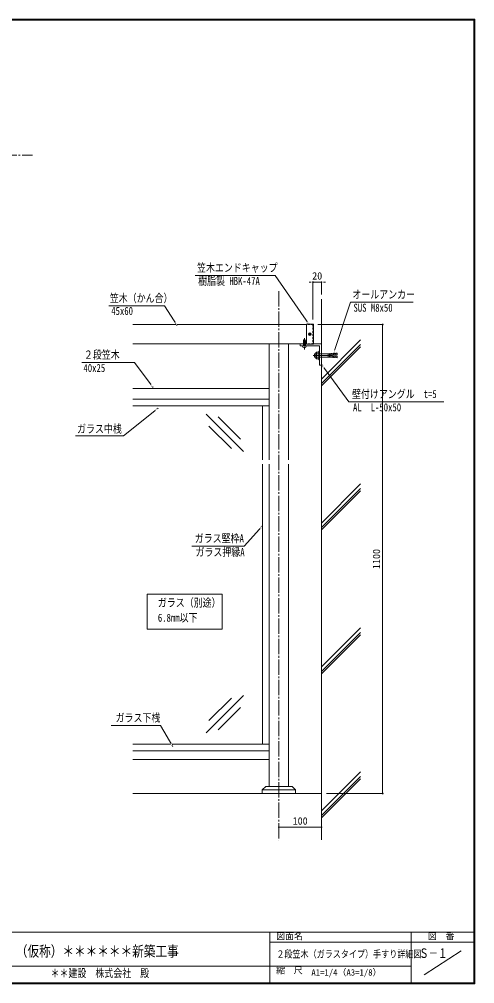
# Model space of a CAD drawing. Units: millimetres at full size. Extents: x -3135 to 4022, y -814 to 1448.
# Drawn here: x 2953 to 4022, y -814 to 1448 of the extents above; entities that cross this region are included whole.
import ezdxf
from ezdxf.enums import TextEntityAlignment as Align

# ---------------------------------------------------------------- set-up
doc = ezdxf.new("R2010")
doc.units = ezdxf.units.MM
doc.header["$LTSCALE"] = 4
doc.header["$PDMODE"] = 32
doc.header["$PDSIZE"] = 2
doc.linetypes.add('CHAIN2', pattern=[12, 9, -1, 1, -1])
doc.linetypes.add('DASHED1', pattern=[1.8, 1.2, -0.6])
for name, color, linetype, lineweight in [('0-0_0', 7, 'Continuous', 18), ('0-1_1手摺寸法', 3, 'Continuous', 18), ('0-4_2躯体線', 4, 'Continuous', 9), ('0-5_3中心線', 2, 'CHAIN2', 18), ('0-7_42ｱﾙﾐ部品', 6, 'Continuous', 18), ('0-8_51破線ｱﾙﾐ', 3, 'DASHED1', 18), ('0-9_6ﾊｯﾁﾝｸﾞ', 4, 'Continuous', 9), ('0-F_WAKU', 7, 'Continuous', 18)]:
    doc.layers.add(name, color=color, linetype=linetype, lineweight=lineweight)
doc.layers.add('0-D_MOJI', color=6, linetype='Continuous')
doc.styles.add('ＭＳ ゴシック', font='')
doc.styles.get('ＭＳ ゴシック').set_extended_font_data('MS Gothic')

msp = doc.modelspace()

# ---------------------------------------------------------------- linework, layer by layer
at = {"layer": '0-0_0'}
for p, q in [((3626.969, 732.108), (3219.469, 732.108)), ((3642.969, 733.108), (3626.969, 733.108)), ((3626.969, 733.108), (3626.969, 686.108)), ((3642.969, 733.108), (3642.969, 686.108)), ((3626.969, 687.108), (3219.469, 687.108)), ((3539.469, 687.108), (3539.469, 414.581)), ((3584.469, 414.581), (3584.469, 687.108)), ((3642.969, 686.108), (3626.969, 686.108)), ((3539.469, 404.753), (3539.469, -351.689)), ((3584.469, -351.689), (3584.469, 404.753)), ((3600.969, -359.689), (3522.969, -359.689))]:
    msp.add_line(p, q, dxfattribs=at)
at = {"layer": '0-0_0', "linetype": 'DASHED1'}
for p, q in [((3641.969, 732.108), (3626.969, 732.108)), ((3641.969, 732.108), (3641.969, 687.108)), ((3641.969, 687.108), (3626.969, 687.108))]:
    msp.add_line(p, q, dxfattribs=at)
at = {"layer": '0-0_0'}
for points in [[(3633.406, 732.108), (3553.415, 847.167), (3365.516, 847.167)], [(3323.548, 730.192), (3293.24, 775.814), (3163.061, 775.814)], [(3689.78, 664.329), (3730.102, 784.494), (3877.273, 784.494)], [(3267.203, 584.808), (3223.305, 643.169), (3099.124, 643.169)], [(3662.86, 637.518), (3726.515, 550.862), (3948.759, 550.862)], [(3278.784, 535.59), (3197.186, 470.787), (3084.887, 470.787)], [(3523.469, 259.6), (3480.528, 212.269), (3358.007, 212.269)], [(3312.973, -257.892), (3283.924, -208.609), (3168.304, -208.609)]]:
    msp.add_lwpolyline(points, dxfattribs=at)
msp.add_lwpolyline([(3600.969, -367.892), (3522.969, -367.892), (3522.969, -359.689), (3530.969, -351.689), (3592.969, -351.689), (3600.969, -359.689)], close=True, dxfattribs=at)
at = {"layer": '0-1_1手摺寸法'}
for p, q in [((3637.369, 831.616), (3632.769, 831.616)), ((3641.969, 743.608), (3641.969, 831.616)), ((3641.969, 831.616), (3661.969, 831.616)), ((3661.969, 831.616), (3641.969, 831.616)), ((3661.969, 802.84), (3661.969, 831.616)), ((3666.569, 831.616), (3671.169, 831.616)), ((3653.469, 732.108), (3805.522, 732.108)), ((3805.522, 732.108), (3805.522, -367.892)), ((3805.522, -363.292), (3805.522, 727.508)), ((3673.469, -367.892), (3805.522, -367.892)), ((3561.969, -444.58), (3561.969, -446.936)), ((3661.969, -446.936), (3561.969, -446.936)), ((3566.569, -446.936), (3657.369, -446.936)), ((3661.969, -444.58), (3661.969, -446.936))]:
    msp.add_line(p, q, dxfattribs=at)
for p in [(3641.969, 831.616), (3661.969, 831.616), (3805.522, 732.108), (3805.522, -367.892), (3561.969, -446.936), (3661.969, -446.936)]:
    msp.add_point(p, dxfattribs=at)
at = {"layer": '0-4_2躯体線'}
for p, q in [((3661.969, 791.34), (3661.969, -476.43)), ((3661.969, 604.312), (3753.558, 695.9)), ((3661.969, 593.703), (3753.558, 685.292)), ((3661.969, 588.409), (3753.558, 679.998)), ((3661.969, 266.555), (3753.558, 358.144)), ((3661.969, 255.946), (3753.558, 347.535)), ((3661.969, 250.653), (3753.558, 342.242)), ((3661.969, -71.202), (3753.558, 20.387)), ((3661.969, -81.81), (3753.558, 9.778)), ((3661.969, -87.104), (3753.558, 4.485)), ((3661.969, -408.958), (3753.558, -317.37)), ((3661.969, -419.567), (3753.558, -327.978)), ((3661.969, -424.861), (3753.558, -333.272)), ((3661.969, -367.892), (3219.469, -367.892))]:
    msp.add_line(p, q, dxfattribs=at)
at = {"layer": '0-5_3中心線'}
for p, q in [((2191.09, 1129.553), (2983.58, 1129.553)), ((3561.969, 810.608), (3561.969, -477.622)), ((3642.586, 659.608), (3689.384, 659.608))]:
    msp.add_line(p, q, dxfattribs=at)
at = {"layer": '0-7_42ｱﾙﾐ部品'}
for p, q in [((3219.469, 687.108), (3539.469, 687.108)), ((3626.969, 687.108), (3611.969, 687.108)), ((3611.969, 687.108), (3611.969, 682.108)), ((3656.969, 682.108), (3611.969, 682.108)), ((3661.969, 687.108), (3642.969, 687.108)), ((3656.969, 637.108), (3656.969, 682.108)), ((3661.969, 637.108), (3661.969, 687.108)), ((3645.786, 663.608), (3648.984, 663.608)), ((3645.786, 663.608), (3645.786, 655.608)), ((3648.984, 665.608), (3648.984, 653.608)), ((3649.984, 667.608), (3649.984, 651.608)), ((3649.984, 667.608), (3655.984, 667.608)), ((3649.984, 663.608), (3655.984, 663.608)), ((3655.984, 669.608), (3655.984, 649.608)), ((3655.984, 669.608), (3656.969, 669.608)), ((3656.969, 669.608), (3656.969, 649.608)), ((3656.969, 663.588), (3677.8, 663.638)), ((3677.529, 660.108), (3698.984, 661.354)), ((3677.529, 659.108), (3677.529, 660.108)), ((3677.529, 659.108), (3698.984, 657.861)), ((3677.8, 663.638), (3680.795, 663.81)), ((3678.002, 660.144), (3677.8, 663.638)), ((3678.002, 659.072), (3677.8, 655.577)), ((3680.795, 663.81), (3680.996, 660.33)), ((3680.795, 655.404), (3680.996, 658.885)), ((3680.824, 663.311), (3683.819, 663.484)), ((3681.158, 663.33), (3683.819, 663.484)), ((3683.79, 663.983), (3686.785, 664.156)), ((3683.79, 663.983), (3683.991, 660.503)), ((3683.79, 655.232), (3683.991, 658.712)), ((3684.124, 664.002), (3687.119, 664.175)), ((3687.119, 664.175), (3687.32, 660.693)), ((3687.119, 655.04), (3687.32, 658.522)), ((3687.148, 663.676), (3689.809, 663.83)), ((3687.148, 663.676), (3689.724, 663.825)), ((3689.78, 664.329), (3692.775, 664.502)), ((3689.78, 664.329), (3689.981, 660.848)), ((3689.78, 654.886), (3689.981, 658.366)), ((3692.775, 664.502), (3692.976, 661.021)), ((3692.775, 654.714), (3692.976, 658.194)), ((3692.804, 664.002), (3695.799, 664.175)), ((3695.77, 664.674), (3698.782, 664.848)), ((3695.77, 664.674), (3695.971, 661.194)), ((3695.77, 654.541), (3695.971, 658.021)), ((3698.981, 661.396), (3698.782, 664.848)), ((3698.981, 657.82), (3698.782, 654.367)), ((3645.786, 655.608), (3648.984, 655.608)), ((3649.984, 655.608), (3655.984, 655.608)), ((3649.984, 651.608), (3655.984, 651.608)), ((3655.984, 649.608), (3656.969, 649.608)), ((3656.969, 655.608), (3678.031, 655.608)), ((3656.969, 637.108), (3661.969, 637.108)), ((3677.8, 655.577), (3680.795, 655.404)), ((3680.824, 655.904), (3683.819, 655.731)), ((3681.158, 655.884), (3683.819, 655.731)), ((3683.79, 655.232), (3686.785, 655.059)), ((3684.124, 655.212), (3687.119, 655.04)), ((3687.148, 655.539), (3689.809, 655.386)), ((3687.148, 655.539), (3689.724, 655.39)), ((3689.78, 654.886), (3692.775, 654.714)), ((3692.804, 655.213), (3695.799, 655.04)), ((3695.77, 654.541), (3698.782, 654.367)), ((3219.469, 582.108), (3539.469, 582.108)), ((3219.469, 557.108), (3539.469, 557.108)), ((3219.469, 541.108), (3539.469, 541.108)), ((3523.469, 541.108), (3523.469, 414.581)), ((3523.469, 404.753), (3523.469, -251.892)), ((3539.469, -251.892), (3219.469, -251.892)), ((3539.469, -267.892), (3219.469, -267.892)), ((3539.469, -287.892), (3219.469, -287.892))]:
    msp.add_line(p, q, dxfattribs=at)
for centre, radius, start, end in [((3651.484, 665.608), 2.5, 126.87, 233.13), ((3657.484, 659.608), 8.5, 151.928, 208.072), ((3651.484, 653.608), 2.5, 126.87, 233.13)]:
    msp.add_arc(centre, radius, start, end, dxfattribs=at)
at = {"layer": '0-8_51破線ｱﾙﾐ'}
msp.add_line((3621.969, 673.546), (3621.969, 700.909), dxfattribs=at)
at = {"layer": '0-9_6ﾊｯﾁﾝｸﾞ'}
for p, q in [((3637.769, 709.608), (3631.169, 709.608)), ((3633.594, 709.982), (3632.065, 709.982)), ((3632.065, 709.232), (3632.065, 709.982)), ((3633.594, 709.232), (3632.065, 709.232)), ((3634.094, 712.012), (3634.094, 710.482)), ((3634.094, 712.012), (3634.844, 712.012)), ((3634.094, 707.204), (3634.094, 708.732)), ((3634.094, 707.204), (3634.844, 707.204)), ((3634.469, 706.308), (3634.469, 712.908)), ((3634.844, 712.012), (3634.844, 710.482)), ((3634.844, 707.204), (3634.844, 708.732)), ((3635.344, 709.982), (3636.873, 709.982)), ((3635.344, 709.232), (3636.873, 709.232)), ((3636.873, 709.232), (3636.873, 709.982)), ((3617.683, 681.393), (3617.683, 681.822)), ((3625.969, 682.108), (3617.969, 682.108)), ((3624.826, 695.576), (3619.112, 694.906)), ((3624.826, 695.576), (3619.112, 694.906)), ((3624.826, 693.562), (3619.112, 692.892)), ((3624.826, 693.562), (3619.112, 692.892)), ((3624.826, 691.549), (3619.112, 690.878)), ((3624.826, 691.549), (3619.112, 690.878)), ((3624.826, 689.535), (3619.112, 688.865)), ((3624.826, 689.535), (3619.112, 688.865)), ((3624.826, 687.521), (3619.112, 686.851)), ((3624.826, 687.521), (3619.112, 686.851)), ((3624.826, 685.508), (3619.112, 684.837)), ((3624.826, 685.508), (3619.112, 684.837)), ((3624.826, 683.626), (3619.112, 682.956)), ((3624.826, 683.626), (3619.112, 682.956)), ((3619.469, 694.965), (3620.061, 696.393)), ((3619.469, 682.108), (3619.469, 694.965)), ((3623.877, 696.393), (3620.061, 696.393)), ((3624.469, 694.965), (3623.877, 696.393)), ((3624.469, 682.108), (3624.469, 694.965)), ((3626.255, 681.393), (3626.255, 681.822)), ((3623.398, 678.536), (3620.54, 678.536)), ((3391.351, 521.92), (3478.812, 434.459)), ((3419.782, 515.366), (3472.258, 462.89)), ((3397.905, 493.489), (3450.382, 441.012)), ((3391.351, -225.299), (3478.812, -137.838)), ((3397.905, -196.868), (3450.382, -144.391)), ((3419.782, -218.745), (3472.258, -166.268))]:
    msp.add_line(p, q, dxfattribs=at)
msp.add_lwpolyline([(3428.468, 99.917), (3252.504, 99.917), (3252.504, 17.848), (3428.468, 17.848)], close=True, dxfattribs=at)
msp.add_circle((3634.469, 709.608), 3, dxfattribs=at)
for centre, radius, start, end in [((3633.594, 710.482), 0.5, 270, 0), ((3633.594, 708.732), 0.5, 0, 90), ((3635.344, 710.482), 0.5, 180, 270), ((3635.344, 708.732), 0.5, 90, 180), ((3617.969, 681.822), 0.286, 90, 180), ((3620.54, 681.393), 2.857, 180, 270), ((3623.398, 681.393), 2.857, 270, 0), ((3625.969, 681.822), 0.286, 0, 90)]:
    msp.add_arc(centre, radius, start, end, dxfattribs=at)
at = {"layer": '0-F_WAKU'}
for p, q in [((4021.607, 1448.2), (819.207, 1448.2)), ((4021.607, -814.2), (4021.607, 1448.2)), ((4021.007, 1447.6), (819.807, 1447.6)), ((4020.407, 1447), (820.407, 1447)), ((4019.807, 1446.4), (821.007, 1446.4)), ((4019.207, 1445.8), (821.607, 1445.8)), ((4019.207, -811.8), (4019.207, 1445.8)), ((4019.807, -812.4), (4019.807, 1446.4)), ((4020.407, -813), (4020.407, 1447)), ((4021.007, -813.6), (4021.007, 1447.6)), ((820.407, -693), (4020.407, -693)), ((3540.407, -693), (3540.407, -813)), ((3872.407, -693), (3872.407, -813)), ((3540.407, -717), (4020.407, -717)), ((3903.241, -793), (3989.574, -737)), ((2864.407, -773), (3872.407, -773)), ((819.207, -814.2), (4021.607, -814.2)), ((819.807, -813.6), (4021.007, -813.6)), ((820.407, -813), (4020.407, -813)), ((821.007, -812.4), (4019.807, -812.4)), ((821.607, -811.8), (4019.207, -811.8))]:
    msp.add_line(p, q, dxfattribs=at)

# ---------------------------------------------------------------- texts
at = {"layer": '0-0_0', "style": 'ＭＳ ゴシック'}
for s, height, width, p in [('笠木エンドキャップ', 18.77, 0.8, (3369.799, 850.31)), ('樹脂製 HBK-47A', 18.77, 0.8, (3372.402, 819.326)), ('笠木（かん合）', 18.77, 0.8, (3165.134, 778.957)), ('オールアンカー', 18.77, 0.8, (3734.386, 787.637)), ('45x60', 18.77, 0.8, (3168.507, 749.025)), ('SUS M8x50', 18.77, 0.8, (3736.989, 756.652)), ('２段笠木 ', 18.77, 0.8, (3104.361, 646.312)), ('40x25', 18.77, 0.8, (3103.249, 615.192)), ('壁付けアングル\u3000t=5', 18.77, 0.8, (3733.538, 554.005)), ('AL\u3000L-50x50', 18.77, 0.8, (3735.914, 523.021)), ('ガラス中桟', 18.77, 0.8, (3088.17, 472.335)), ('ガラス堅枠A', 18.77, 0.8, (3364.512, 215.412)), ('ガラス押縁A', 18.77, 0.8, (3366.272, 183.126)), ('ガラス（別途）', 18.77, 0.8, (3277.912, 64.582)), ('6.8mm以下', 18.77, 0.8, (3277.912, 29.358)), ('ガラス下桟', 18.77, 0.8, (3178.689, -205.466)), ('（仮称）＊＊＊＊＊＊新築工事', 25.02, 0.8, (2944.652, -758.027)), ('２段笠木（ガラスタイプ）手すり詳細図', 16.89, 0.8, (3556.074, -758.191)), ('Ｓ－１', 22.52, 0.7, (3891.424, -760.514)), ('＊＊建設\u3000株式会社\u3000殿', 18.77, 0.8, (3026.136, -804.481))]:
    msp.add_text(s, height=height, dxfattribs=dict(at, width=width)).set_placement(p, align=Align.BOTTOM_LEFT)
msp.add_text('A1=1/4（A3=1/8）', height=15.01, dxfattribs=at).set_placement((3638.252, -799.759), align=Align.BOTTOM_LEFT)
at = {"layer": '0-1_1手摺寸法', "style": 'ＭＳ ゴシック'}
for s, p in [('20', (3640.193, 832.435)), ('100', (3594.305, -446.118))]:
    msp.add_text(s, height=17.27, dxfattribs=at).set_placement(p, align=Align.BOTTOM_LEFT)
msp.add_text('1100', height=17.27, rotation=90, dxfattribs=at).set_placement((3804.704, 158.555), align=Align.BOTTOM_LEFT)
at = {"layer": '0-D_MOJI', "style": 'ＭＳ ゴシック'}
for s, p in [('図面名', (3555.515, -714.842)), ('図  番', (3911.83, -714.842)), ('縮  尺', (3555.515, -794.842))]:
    msp.add_text(s, height=15.01, dxfattribs=at).set_placement(p, align=Align.BOTTOM_LEFT)

# ---------------------------------------------------------------- next in the draw order: wipeouts: each hides what was drawn before it
for points in [[(3318.031, 735.986), (3320.345, 737.524), (3323.548, 730.192), (3323.548, 730.192)], [(3627.768, 737.783), (3630.05, 739.369), (3633.406, 732.108), (3633.406, 732.108)], [(3690.969, 672.24), (3693.603, 671.356), (3689.78, 664.329), (3689.78, 664.329)], [(3668.644, 631.99), (3666.405, 630.346), (3662.86, 637.518), (3662.86, 637.518)], [(3261.357, 590.268), (3263.577, 591.939), (3267.203, 584.808), (3267.203, 584.808)], [(3273.478, 529.602), (3271.75, 531.778), (3278.784, 535.59), (3278.784, 535.59)], [(3519.204, 252.832), (3517.146, 254.698), (3523.469, 259.6), (3523.469, 259.6)], [(3307.776, -251.811), (3310.17, -250.4), (3312.973, -257.892), (3312.973, -257.892)]]:
    msp.add_wipeout(points)

doc.saveas('drawing.dxf')
